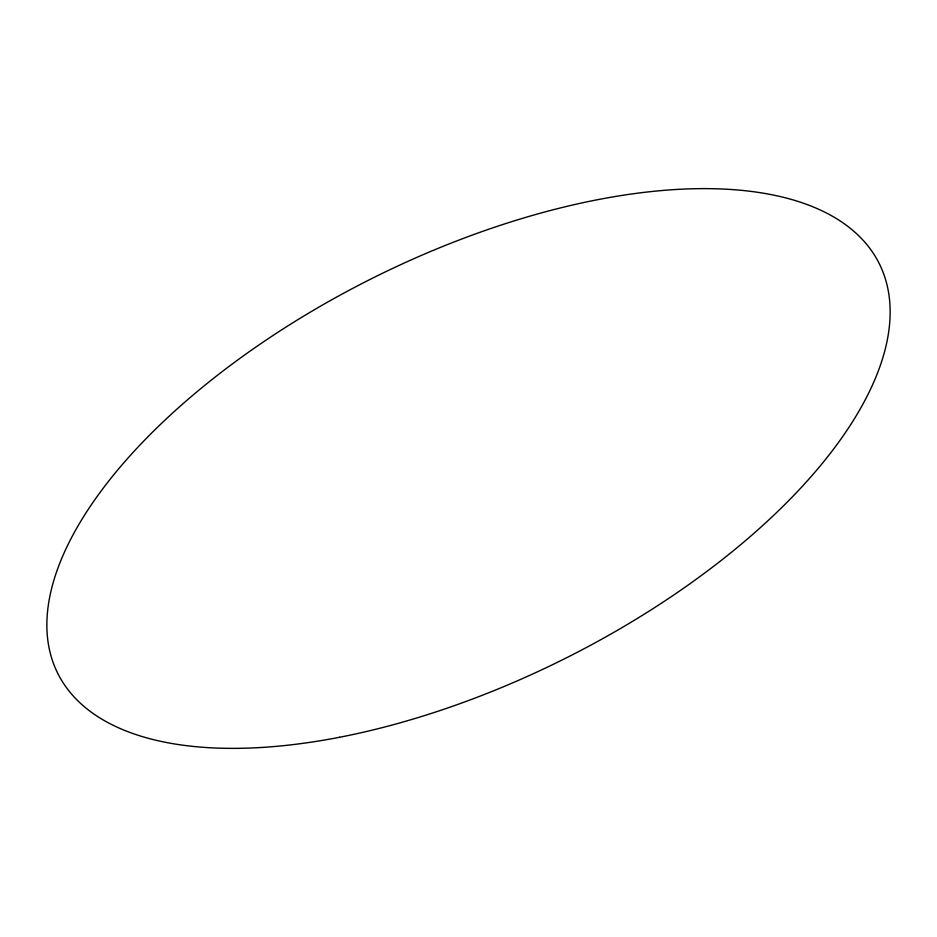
<?xml version="1.0" encoding="UTF-8"?>
<svg xmlns="http://www.w3.org/2000/svg" width="937" height="937" viewBox="0 0 937 937"><rect width="100%" height="100%" fill="white"/><g stroke="black" fill="none" stroke-linecap="round" stroke-linejoin="round"><path stroke-width="1.41" d="M339.569 737.267A459.013 213.144 -26.5 0 0 880.639 266.506A459.013 213.144 -26.5 0 0 185.303 401.715A459.013 213.144 -26.5 0 0 339.569 737.267"/></g></svg>
